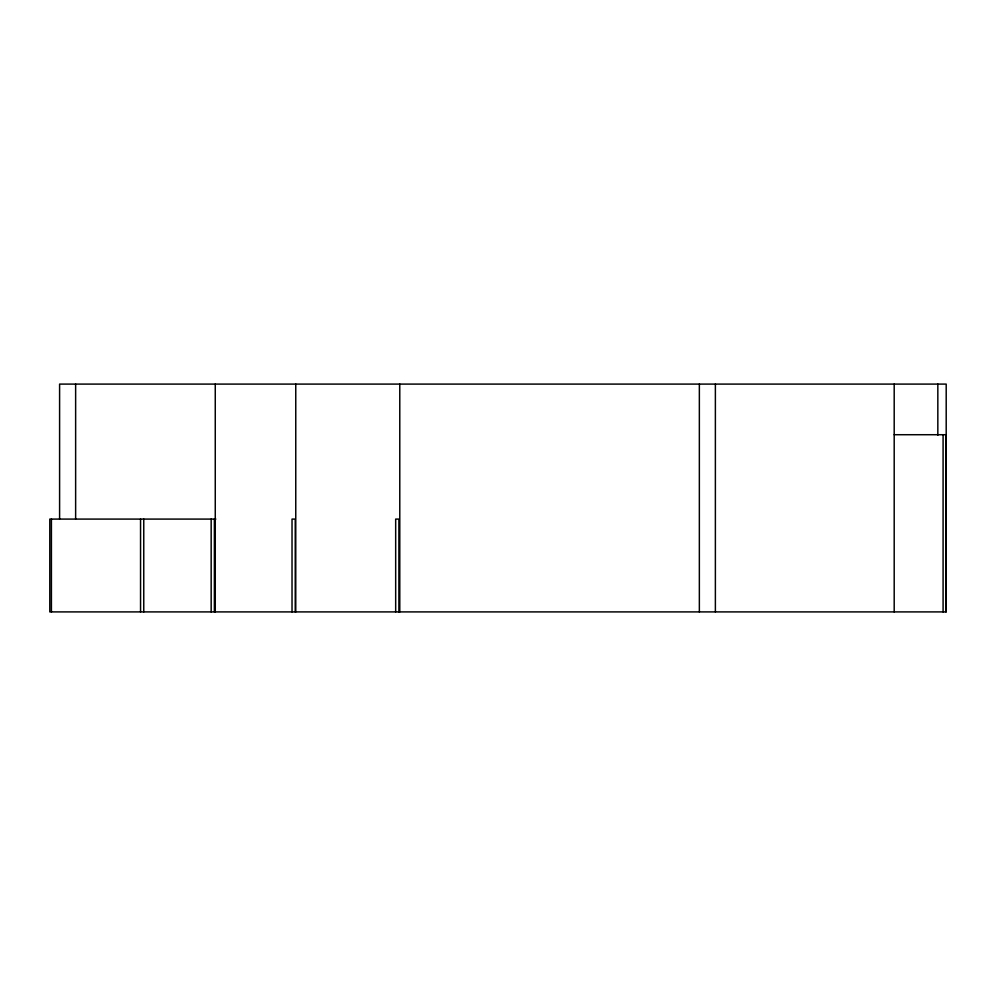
<?xml version="1.0" encoding="UTF-8"?>
<svg xmlns="http://www.w3.org/2000/svg" width="996" height="996" viewBox="0 0 996 996"><rect width="100%" height="100%" fill="white"/><g stroke="black" fill="none" stroke-linecap="round" stroke-linejoin="round"><path stroke-width="1.49" d="M894.196 434.717L946.013 434.717L946.013 611.905M215.846 519.09L49.8 519.09L49.8 611.905L946.2 611.905L946.2 384.095L59.598 384.095L59.598 518.916M943.088 434.717L943.088 611.905M937.834 384.095L937.834 435.24M894.196 384.095L894.196 611.905M715.377 384.095L715.377 611.905M699.354 384.095L699.354 611.905M399.782 384.095L399.782 611.905M398.898 611.905L398.898 519.09L395.673 519.09L395.673 611.905M295.762 384.095L295.762 611.905M295.239 611.905L295.239 519.09L292.027 519.09L292.027 611.905M215.261 384.095L215.261 611.905M214.377 519.09L214.377 611.905M211.164 519.09L211.164 611.905M143.76 519.09L143.76 611.905M140.548 519.09L140.548 611.905M75.634 384.095L75.634 518.916M51.406 519.09L51.406 611.905"/></g></svg>
